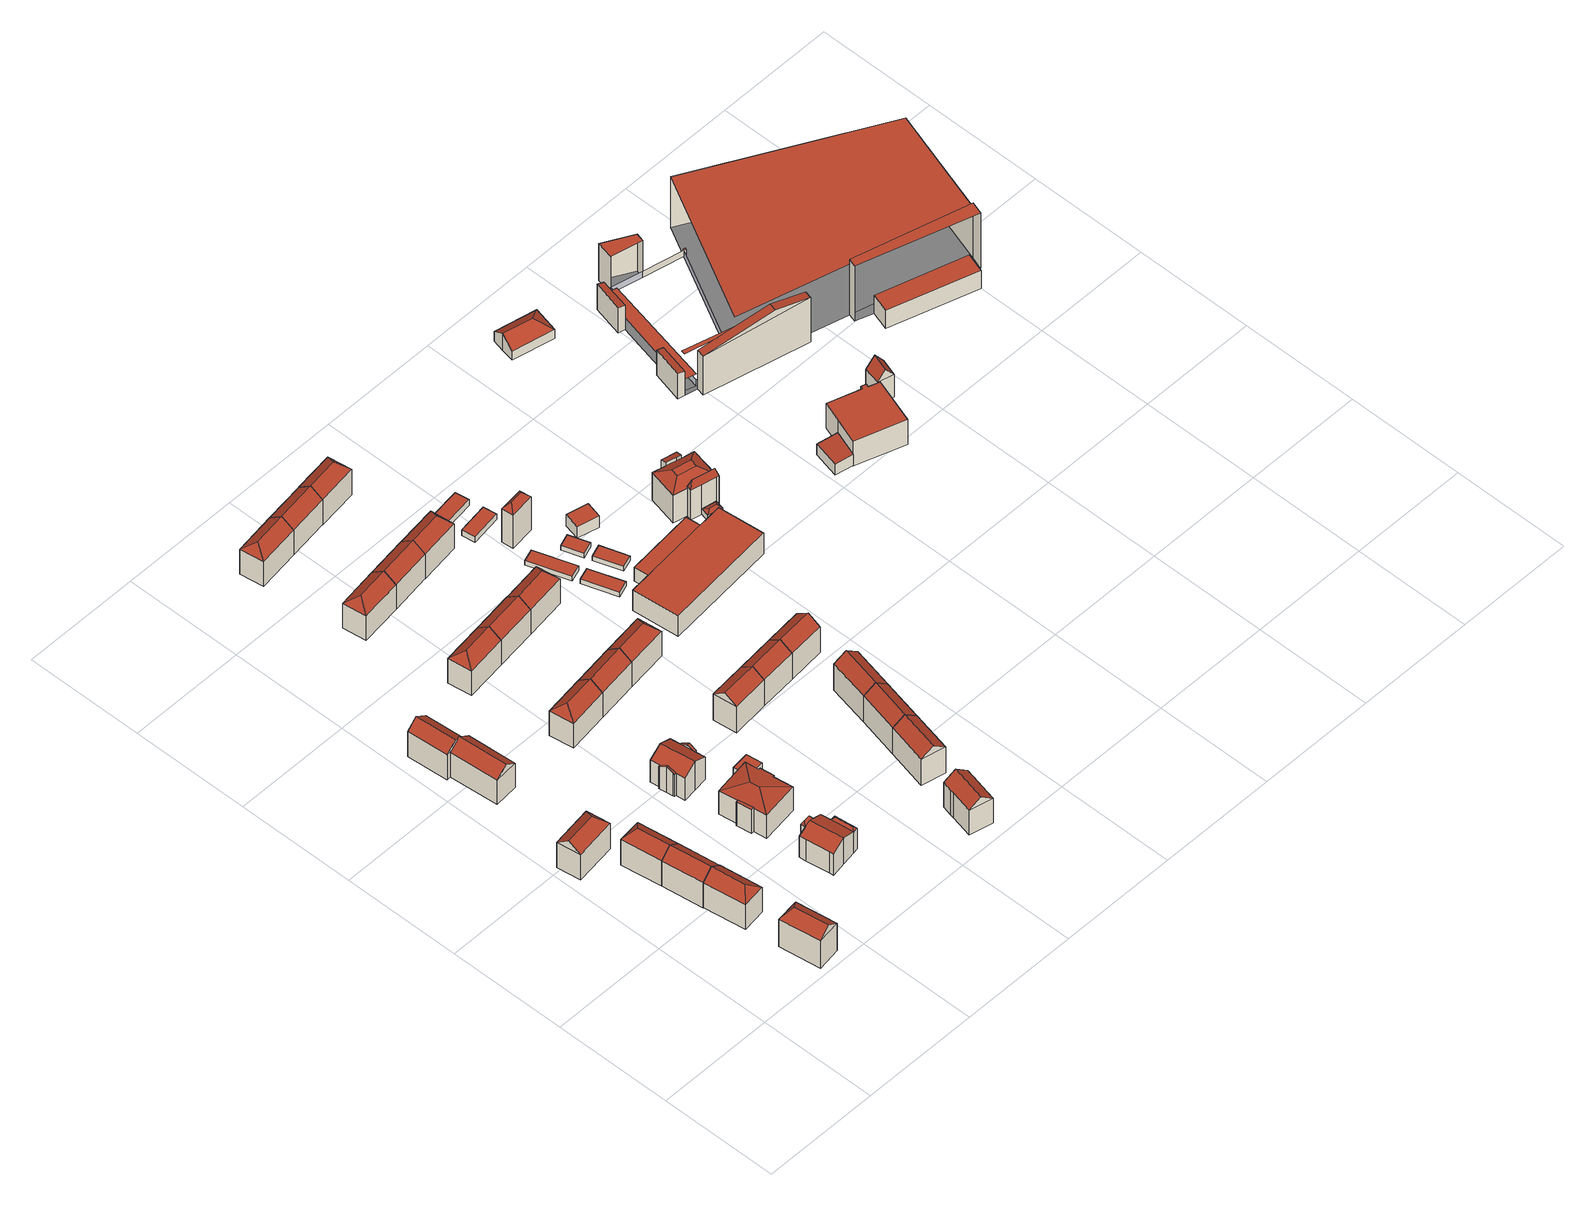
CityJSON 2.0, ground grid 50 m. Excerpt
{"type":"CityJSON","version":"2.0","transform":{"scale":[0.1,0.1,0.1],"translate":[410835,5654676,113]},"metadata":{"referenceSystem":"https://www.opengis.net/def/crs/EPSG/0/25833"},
"CityObjects":{
"building1":{"type":"Building","attributes":{"Dachtyp_tdc":"tdcHipAndGableRoof","Gemeindeschluessel":14612000,"Dachneigung":36.12,"QualitaetDacherkennung":85,"Geometrietyp2DReferenz":"3000","measuredHeight":17.72,"function":"31001_9998","roofType":"5000"},"geometry":[{"type":"Solid","lod":"2","boundaries":[[[[0,1,2,3]],[[1,4,5,2]],[[4,6,7,5]],[[6,0,3,7]],[[4,1,8]],[[0,6,9]],[[1,0,9,8]],[[6,4,8,9]],[[3,2,5,7]]]],"semantics":{"surfaces":[{"type":"WallSurface"},{"type":"RoofSurface"},{"type":"GroundSurface"}],"values":[[0,0,0,0,1,0,1,1,2]]}}]},
"building2":{"type":"Building","attributes":{"Dachtyp_tdc":"tdcHipAndGableRoof","Gemeindeschluessel":14612000,"Dachneigung":37.4,"QualitaetDacherkennung":77,"Geometrietyp2DReferenz":"3000","measuredHeight":16.83,"function":"31001_9998","roofType":"5000"},"geometry":[{"type":"Solid","lod":"2","boundaries":[[[[10,11,12,13]],[[14,15,16]],[[11,10,17]],[[15,11,17,16]],[[10,14,16,17]],[[12,18,19,13]],[[14,10,13,19]],[[11,15,18,12]],[[15,14,19,18]]]],"semantics":{"surfaces":[{"type":"WallSurface"},{"type":"RoofSurface"},{"type":"GroundSurface"}],"values":[[0,1,0,1,1,2,0,0,0]]}}]},
"building3":{"type":"Building","attributes":{"Dachtyp_tdc":"tdcHipAndGableRoof","Gemeindeschluessel":14612000,"Dachneigung":37.52,"QualitaetDacherkennung":84,"Geometrietyp2DReferenz":"3000","measuredHeight":16.67,"function":"31001_9998","roofType":"5000"},"geometry":[{"type":"Solid","lod":"2","boundaries":[[[[20,21,22,23]],[[21,24,25,22]],[[24,26,27,25]],[[26,20,23,27]],[[24,21,28]],[[20,26,29]],[[21,20,29,28]],[[26,24,28,29]],[[23,22,25,27]]]],"semantics":{"surfaces":[{"type":"WallSurface"},{"type":"RoofSurface"},{"type":"GroundSurface"}],"values":[[0,0,0,0,1,0,1,1,2]]}}]},
"building4":{"type":"Building","attributes":{"Dachtyp_tdc":"tdcGableRoof","Gemeindeschluessel":14612000,"Dachneigung":37.66,"QualitaetDacherkennung":90,"Geometrietyp2DReferenz":"3000","measuredHeight":16.85,"function":"31001_9998","roofType":"3100"},"geometry":[{"type":"Solid","lod":"2","boundaries":[[[[30,31,32]],[[33,34,29]],[[31,33,29,32]],[[34,30,32,29]],[[35,36,37,38]],[[33,31,36,35]],[[31,30,37,36]],[[30,34,38,37]],[[34,33,35,38]]]],"semantics":{"surfaces":[{"type":"WallSurface"},{"type":"RoofSurface"},{"type":"GroundSurface"}],"values":[[0,0,1,1,2,0,0,0,0]]}}]},
"building5":{"type":"Building","attributes":{"Dachtyp_tdc":"tdcHipAndGableRoof","Gemeindeschluessel":14612000,"Dachneigung":37.62,"QualitaetDacherkennung":86,"Geometrietyp2DReferenz":"3000","measuredHeight":16.83,"function":"31001_9998","roofType":"5000"},"geometry":[{"type":"Solid","lod":"2","boundaries":[[[[31,39,40,36]],[[39,41,42,40]],[[41,30,37,42]],[[30,31,36,37]],[[41,39,43]],[[31,30,32]],[[39,31,32,43]],[[30,41,43,32]],[[36,40,42,37]]]],"semantics":{"surfaces":[{"type":"WallSurface"},{"type":"RoofSurface"},{"type":"GroundSurface"}],"values":[[0,0,0,0,1,0,1,1,2]]}}]},
"building6":{"type":"Building","attributes":{"Dachtyp_tdc":"tdcFreeFormRoof","Gemeindeschluessel":14612000,"Dachneigung":37.01,"QualitaetDacherkennung":87,"Geometrietyp2DReferenz":"3000","measuredHeight":16.31,"function":"31001_9998","roofType":"5000"},"geometry":[{"type":"Solid","lod":"2","boundaries":[[[[44,45,46,47]],[[45,48,49,46]],[[48,50,51,49]],[[50,52,53,51]],[[52,44,47,53]],[[52,54,55,44]],[[50,48,45,55,54]],[[45,44,55]],[[52,50,54]],[[47,46,49,51,53]]]],"semantics":{"surfaces":[{"type":"WallSurface"},{"type":"RoofSurface"},{"type":"GroundSurface"}],"values":[[0,0,0,0,0,1,1,0,0,2]]}}]},
"building7":{"type":"Building","attributes":{"Dachtyp_tdc":"tdcFreeFormRoof","Gemeindeschluessel":14612000,"Dachneigung":36.99,"QualitaetDacherkennung":86,"Geometrietyp2DReferenz":"3000","measuredHeight":16.33,"function":"31001_9998","roofType":"5000"},"geometry":[{"type":"Solid","lod":"2","boundaries":[[[[56,57,58,59]],[[57,60,61,58]],[[60,62,46,61]],[[62,56,59,46]],[[63,62,60,64]],[[63,64,57,56]],[[56,62,63]],[[60,57,64]],[[59,58,61,46]]]],"semantics":{"surfaces":[{"type":"WallSurface"},{"type":"RoofSurface"},{"type":"GroundSurface"}],"values":[[0,0,0,0,1,1,0,0,2]]}}]},
"building8":{"type":"Building","attributes":{"Gemeindeschluessel":14612000,"Geometrietyp2DReferenz":"3000","function":"31001_9998","roofType":"9999"},"children":["building8-1","building8-2","building8-3"]},
"building8-1":{"type":"BuildingPart","attributes":{"Dachtyp_tdc":"tdcFreeFormRoof","Dachneigung":45.01,"QualitaetDacherkennung":24,"Geometrietyp2DReferenz":"3000","measuredHeight":11.74,"roofType":"5000"},"parents":["building8"],"geometry":[{"type":"MultiSurface","lod":"2","boundaries":[[[65,66,67,68]],[[66,69,70,67]],[[69,71,72,70]],[[71,73,74,72]],[[75,65,68,76]],[[73,71,77]],[[71,69,66,65,78,77]],[[65,75,78]],[[75,73,77,78]],[[68,67,70,72,74,76]]],"semantics":{"surfaces":[{"type":"WallSurface"},{"type":"RoofSurface"},{"type":"GroundSurface"}],"values":[0,0,0,0,0,1,1,1,1,2]}}]},
"building8-2":{"type":"BuildingPart","attributes":{"Dachtyp_tdc":"tdcGableRoof","Dachneigung":21.52,"QualitaetDacherkennung":77,"Geometrietyp2DReferenz":"3000","measuredHeight":13.35,"roofType":"3100"},"parents":["building8"],"geometry":[{"type":"MultiSurface","lod":"2","boundaries":[[[79,80,81,82]],[[80,83,84,81]],[[85,86,87,88,89]],[[86,90,75,76,87]],[[91,74,73]],[[91,92,93,74]],[[92,94,95,93]],[[94,96,97,95]],[[96,79,82,97]],[[92,91,90,86,85,98]],[[98,83,80,79,96,94,92]],[[82,81,84,99,88,87,76,74,93,95,97]]],"semantics":{"surfaces":[{"type":"WallSurface"},{"type":"RoofSurface"},{"type":"GroundSurface"}],"values":[0,0,0,0,0,0,0,0,0,1,1,2]}}]},
"building8-3":{"type":"BuildingPart","attributes":{"Dachtyp_tdc":"tdcFreeFormRoof","Dachneigung":60.97,"QualitaetDacherkennung":10,"Geometrietyp2DReferenz":"3000","measuredHeight":14.09,"roofType":"5000"},"parents":["building8"],"geometry":[{"type":"MultiSurface","lod":"2","boundaries":[[[100,101,102,103]],[[101,89,88,102]],[[83,100,103,84]],[[104,105,83,106,89]],[[104,89,101]],[[105,104,101,100]],[[105,100,83]],[[103,102,88,99,84]]],"semantics":{"surfaces":[{"type":"WallSurface"},{"type":"RoofSurface"},{"type":"GroundSurface"}],"values":[0,0,0,1,1,1,1,2]}}]},
"building9":{"type":"Building","attributes":{"Gemeindeschluessel":14612000,"Geometrietyp2DReferenz":"3000","function":"31001_9998","roofType":"9999"},"children":["building9-1","building9-2"]},
"building9-1":{"type":"BuildingPart","attributes":{"Dachtyp_tdc":"tdcPolyFlatRoof","Dachneigung":7.6,"QualitaetDacherkennung":57,"Geometrietyp2DReferenz":"3000","measuredHeight":12.34,"roofType":"2100"},"parents":["building9"],"geometry":[{"type":"MultiSurface","lod":"2","boundaries":[[[107,108,109,110,111]],[[112,113,114,115,116]],[[113,107,111,114]],[[113,112,108,107]],[[111,110,115,114]]],"semantics":{"surfaces":[{"type":"WallSurface"},{"type":"RoofSurface"},{"type":"GroundSurface"}],"values":[0,0,0,1,2]}}]},
"building9-2":{"type":"BuildingPart","attributes":{"Dachtyp_tdc":"tdcHipRoof","Dachneigung":10.26,"QualitaetDacherkennung":66,"Geometrietyp2DReferenz":"3000","measuredHeight":13.38,"roofType":"3200"},"parents":["building9"],"geometry":[{"type":"MultiSurface","lod":"2","boundaries":[[[117,118,119,120]],[[118,121,122,119]],[[121,123,124,122]],[[123,125,126,124]],[[125,116,115,126]],[[109,127,128,110]],[[125,123,129]],[[130,127,131]],[[123,121,118,117,132,130,131,129]],[[127,109,116,125,129,131]],[[128,133,134,120,119,122,124,126,115,110]],[[127,130,133,128]],[[130,132,134,133]],[[132,117,120,134]]],"semantics":{"surfaces":[{"type":"WallSurface"},{"type":"RoofSurface"},{"type":"GroundSurface"}],"values":[0,0,0,0,0,0,1,1,1,1,2,0,0,0]}}]},
"building10":{"type":"Building","attributes":{"Gemeindeschluessel":14612000,"Geometrietyp2DReferenz":"3000","function":"31001_9998","roofType":"9999"},"children":["building10-1","building10-2","building10-3"]},
"building10-1":{"type":"BuildingPart","attributes":{"Dachtyp_tdc":"tdcGableRoof","Dachneigung":30.18,"QualitaetDacherkennung":59,"Geometrietyp2DReferenz":"3000","measuredHeight":13.2,"roofType":"3100"},"parents":["building10"],"geometry":[{"type":"MultiSurface","lod":"2","boundaries":[[[135,136,137,138]],[[136,139,140,137]],[[139,141,142,140]],[[141,143,144,142]],[[143,145,146,144]],[[145,147,148,146]],[[141,139,136,135,149,150]],[[150,151,147,145,143,141]],[[148,152,138,137,140,142,144,146]]],"semantics":{"surfaces":[{"type":"WallSurface"},{"type":"RoofSurface"},{"type":"GroundSurface"}],"values":[0,0,0,0,0,0,1,1,2]}}]},
"building10-2":{"type":"BuildingPart","attributes":{"Dachtyp_tdc":"tdcGableRoof","Dachneigung":30.53,"QualitaetDacherkennung":67,"Geometrietyp2DReferenz":"3000","measuredHeight":13.11,"roofType":"3100"},"parents":["building10"],"geometry":[{"type":"MultiSurface","lod":"2","boundaries":[[[153,154,155,156]],[[154,157,158,155]],[[159,153,156,160]],[[159,161,162,163,153]],[[164,163,162,165,166]],[[154,164,166,157]],[[153,163,164,154]],[[156,155,158,160]]],"semantics":{"surfaces":[{"type":"WallSurface"},{"type":"RoofSurface"},{"type":"GroundSurface"}],"values":[0,0,0,1,1,0,0,2]}}]},
"building10-3":{"type":"BuildingPart","attributes":{"Dachtyp_tdc":"tdcGableRoof","Dachneigung":27.99,"QualitaetDacherkennung":72,"Geometrietyp2DReferenz":"3000","measuredHeight":14.64,"roofType":"3100"},"parents":["building10"],"geometry":[{"type":"MultiSurface","lod":"2","boundaries":[[[167,158,157,166]],[[167,168,169,158]],[[168,170,171,169]],[[170,172,173,171]],[[172,174,138,173]],[[174,135,138]],[[175,148,147]],[[175,176,177,148]],[[176,178,179,177]],[[178,180,181,179]],[[180,182,160,181]],[[182,159,160]],[[178,176,175,151,183,149,174,172,170]],[[170,168,167,165,161,182,180,178]],[[158,169,171,173,138,152,148,177,179,181,160]]],"semantics":{"surfaces":[{"type":"WallSurface"},{"type":"RoofSurface"},{"type":"GroundSurface"}],"values":[0,0,0,0,0,0,0,0,0,0,0,0,1,1,2]}}]},
"building11":{"type":"Building","attributes":{"Dachtyp_tdc":"tdcHipAndGableRoof","Gemeindeschluessel":14612000,"Dachneigung":37.38,"QualitaetDacherkennung":89,"Geometrietyp2DReferenz":"3000","measuredHeight":16.53,"function":"31001_9998","roofType":"5000"},"geometry":[{"type":"Solid","lod":"2","boundaries":[[[[184,185,186,187]],[[185,188,189,186]],[[188,190,191,189]],[[190,184,187,191]],[[188,185,192]],[[184,190,193]],[[185,184,193,192]],[[190,188,192,193]],[[187,186,189,191]]]],"semantics":{"surfaces":[{"type":"WallSurface"},{"type":"RoofSurface"},{"type":"GroundSurface"}],"values":[[0,0,0,0,1,0,1,1,2]]}}]},
"building12":{"type":"Building","attributes":{"Dachtyp_tdc":"tdcHipAndGableRoof","Gemeindeschluessel":14612000,"Dachneigung":37.48,"QualitaetDacherkennung":90,"Geometrietyp2DReferenz":"3000","measuredHeight":16.51,"function":"31001_9998","roofType":"5000"},"geometry":[{"type":"Solid","lod":"2","boundaries":[[[[194,195,196,197]],[[195,198,199,196]],[[198,200,201,199]],[[200,194,197,201]],[[198,195,202]],[[194,200,203]],[[195,194,203,202]],[[200,198,202,203]],[[197,196,199,201]]]],"semantics":{"surfaces":[{"type":"WallSurface"},{"type":"RoofSurface"},{"type":"GroundSurface"}],"values":[[0,0,0,0,1,0,1,1,2]]}}]},
"building13":{"type":"Building","attributes":{"Dachtyp_tdc":"tdcPolyFlatRoof","Gemeindeschluessel":14612000,"Dachneigung":0,"QualitaetDacherkennung":86,"Geometrietyp2DReferenz":"3000","measuredHeight":3.5,"function":"31001_9998","roofType":"1000"},"geometry":[{"type":"Solid","lod":"2","boundaries":[[[[204,205,206,207]],[[205,208,209,206]],[[208,210,211,209]],[[210,212,213,211]],[[212,214,215,213]],[[214,204,207,215]],[[214,212,210,208,205,204]],[[207,206,209,211,213,215]]]],"semantics":{"surfaces":[{"type":"WallSurface"},{"type":"RoofSurface"},{"type":"GroundSurface"}],"values":[[0,0,0,0,0,0,1,2]]}}]},
"building14":{"type":"Building","attributes":{"Dachtyp_tdc":"tdcHipAndGableRoof","Gemeindeschluessel":14612000,"Dachneigung":37.86,"QualitaetDacherkennung":90,"Geometrietyp2DReferenz":"3000","measuredHeight":16.53,"function":"31001_9998","roofType":"5000"},"geometry":[{"type":"Solid","lod":"2","boundaries":[[[[216,217,218]],[[219,220,221]],[[217,219,221,218]],[[220,216,218,221]],[[222,223,224,225]],[[219,217,223,222]],[[217,216,224,223]],[[216,220,225,224]],[[220,219,222,225]]]],"semantics":{"surfaces":[{"type":"RoofSurface"},{"type":"WallSurface"},{"type":"GroundSurface"}],"values":[[0,1,0,0,2,1,1,1,1]]}}]},
"building15":{"type":"Building","attributes":{"Dachtyp_tdc":"tdcGableRoof","Gemeindeschluessel":14612000,"Dachneigung":37.44,"QualitaetDacherkennung":90,"Geometrietyp2DReferenz":"3000","measuredHeight":16.59,"function":"31001_9998","roofType":"3100"},"geometry":[{"type":"Solid","lod":"2","boundaries":[[[[190,226,227,191]],[[226,228,229,227]],[[228,184,187,229]],[[184,190,191,187]],[[228,226,230]],[[190,184,193]],[[226,190,193,230]],[[184,228,230,193]],[[191,227,229,187]]]],"semantics":{"surfaces":[{"type":"WallSurface"},{"type":"RoofSurface"},{"type":"GroundSurface"}],"values":[[0,0,0,0,0,0,1,1,2]]}}]},
"building16":{"type":"Building","attributes":{"Dachtyp_tdc":"tdcHipAndGableRoof","Gemeindeschluessel":14612000,"Dachneigung":37.94,"QualitaetDacherkennung":76,"Geometrietyp2DReferenz":"3000","measuredHeight":16.6,"function":"31001_9998","roofType":"5000"},"geometry":[{"type":"Solid","lod":"2","boundaries":[[[[231,232,233,234]],[[232,235,236,233]],[[235,237,238,236]],[[237,231,234,238]],[[235,232,239]],[[231,237,240]],[[232,231,240,239]],[[237,235,239,240]],[[234,233,236,238]]]],"semantics":{"surfaces":[{"type":"WallSurface"},{"type":"RoofSurface"},{"type":"GroundSurface"}],"values":[[0,0,0,0,1,0,1,1,2]]}}]},
"building17":{"type":"Building","attributes":{"Dachtyp_tdc":"tdcFreeFormRoof","Gemeindeschluessel":14612000,"Dachneigung":36.8,"QualitaetDacherkennung":86,"Geometrietyp2DReferenz":"3000","measuredHeight":16.42,"function":"31001_9998","roofType":"5000"},"geometry":[{"type":"Solid","lod":"2","boundaries":[[[[241,242,243,244]],[[242,245,246,243]],[[245,247,248,246]],[[247,249,250,248]],[[249,251,252,250]],[[251,253,254,252]],[[253,255,256,254]],[[255,241,244,256]],[[241,255,253,251,257,258]],[[258,257,249,247,245,242]],[[242,241,258]],[[251,249,257]],[[244,243,246,248,250,252,254,256]]]],"semantics":{"surfaces":[{"type":"WallSurface"},{"type":"RoofSurface"},{"type":"GroundSurface"}],"values":[[0,0,0,0,0,0,0,0,1,1,0,0,2]]}}]},
"building18":{"type":"Building","attributes":{"Dachtyp_tdc":"tdcGableRoof","Gemeindeschluessel":14612000,"Dachneigung":37.6,"QualitaetDacherkennung":90,"Geometrietyp2DReferenz":"3000","measuredHeight":16.6,"function":"31001_9998","roofType":"3100"},"geometry":[{"type":"Solid","lod":"2","boundaries":[[[[259,194,260,261]],[[194,200,262,260]],[[200,263,264,262]],[[263,259,261,264]],[[200,194,265]],[[259,263,266]],[[194,259,266,265]],[[263,200,265,266]],[[261,260,262,264]]]],"semantics":{"surfaces":[{"type":"WallSurface"},{"type":"RoofSurface"},{"type":"GroundSurface"}],"values":[[0,0,0,0,0,0,1,1,2]]}}]},
"building19":{"type":"Building","attributes":{"Dachtyp_tdc":"tdcGableRoof","Gemeindeschluessel":14612000,"Dachneigung":38,"QualitaetDacherkennung":87,"Geometrietyp2DReferenz":"3000","measuredHeight":16.63,"function":"31001_9998","roofType":"3100"},"geometry":[{"type":"Solid","lod":"2","boundaries":[[[[220,267,268,269]],[[267,270,271,268]],[[270,272,273,271]],[[272,220,269,273]],[[270,267,274]],[[220,272,221]],[[267,220,221,274]],[[272,270,274,221]],[[269,268,271,273]]]],"semantics":{"surfaces":[{"type":"WallSurface"},{"type":"RoofSurface"},{"type":"GroundSurface"}],"values":[[0,0,0,0,0,0,1,1,2]]}}]},
"building20":{"type":"Building","attributes":{"Dachtyp_tdc":"tdcGableRoof","Gemeindeschluessel":14612000,"Dachneigung":36.55,"QualitaetDacherkennung":73,"Geometrietyp2DReferenz":"3000","measuredHeight":17.18,"function":"31001_9998","roofType":"3100"},"geometry":[{"type":"Solid","lod":"2","boundaries":[[[[275,276,277,278]],[[276,279,280,277]],[[279,281,282,280]],[[281,275,278,282]],[[279,276,283]],[[275,281,284]],[[276,275,284,283]],[[281,279,283,284]],[[278,277,280,282]]]],"semantics":{"surfaces":[{"type":"WallSurface"},{"type":"RoofSurface"},{"type":"GroundSurface"}],"values":[[0,0,0,0,0,0,1,1,2]]}}]},
"building21":{"type":"Building","attributes":{"Dachtyp_tdc":"tdcHipAndGableRoof","Gemeindeschluessel":14612000,"Dachneigung":37.59,"QualitaetDacherkennung":87,"Geometrietyp2DReferenz":"3000","measuredHeight":16.65,"function":"31001_9998","roofType":"5000"},"geometry":[{"type":"Solid","lod":"2","boundaries":[[[[226,285,286,287]],[[285,288,289,286]],[[288,228,290,289]],[[228,226,287,290]],[[288,285,291]],[[226,228,230]],[[285,226,230,291]],[[228,288,291,230]],[[287,286,289,290]]]],"semantics":{"surfaces":[{"type":"WallSurface"},{"type":"RoofSurface"},{"type":"GroundSurface"}],"values":[[0,0,0,0,1,0,1,1,2]]}}]},
"building22":{"type":"Building","attributes":{"Dachtyp_tdc":"tdcGableRoof","Gemeindeschluessel":14612000,"Dachneigung":37.78,"QualitaetDacherkennung":76,"Geometrietyp2DReferenz":"3000","measuredHeight":16.73,"function":"31001_9998","roofType":"3100"},"geometry":[{"type":"Solid","lod":"2","boundaries":[[[[237,292,293,294]],[[292,295,296,293]],[[295,231,297,296]],[[231,237,294,297]],[[295,292,298]],[[237,231,240]],[[292,237,240,298]],[[231,295,298,240]],[[294,293,296,297]]]],"semantics":{"surfaces":[{"type":"WallSurface"},{"type":"RoofSurface"},{"type":"GroundSurface"}],"values":[[0,0,0,0,0,0,1,1,2]]}}]},
"building23":{"type":"Building","attributes":{"Dachtyp_tdc":"tdcGableRoof","Gemeindeschluessel":14612000,"Dachneigung":36.54,"QualitaetDacherkennung":85,"Geometrietyp2DReferenz":"3000","measuredHeight":17.16,"function":"31001_9998","roofType":"3100"},"geometry":[{"type":"Solid","lod":"2","boundaries":[[[[299,300,301,302]],[[300,303,304,301]],[[303,305,306,304]],[[305,299,302,306]],[[303,300,307]],[[299,305,308]],[[300,299,308,307]],[[305,303,307,308]],[[302,301,304,306]]]],"semantics":{"surfaces":[{"type":"WallSurface"},{"type":"RoofSurface"},{"type":"GroundSurface"}],"values":[[0,0,0,0,0,0,1,1,2]]}}]},
"building24":{"type":"Building","attributes":{"Dachtyp_tdc":"tdcHipAndGableRoof","Gemeindeschluessel":14612000,"Dachneigung":37.86,"QualitaetDacherkennung":88,"Geometrietyp2DReferenz":"3000","measuredHeight":16.63,"function":"31001_9998","roofType":"5000"},"geometry":[{"type":"Solid","lod":"2","boundaries":[[[[309,310,311,264]],[[310,312,313,311]],[[312,314,261,313]],[[314,309,264,261]],[[312,310,315]],[[309,314,266]],[[310,309,266,315]],[[314,312,315,266]],[[264,311,313,261]]]],"semantics":{"surfaces":[{"type":"WallSurface"},{"type":"RoofSurface"},{"type":"GroundSurface"}],"values":[[0,0,0,0,1,0,1,1,2]]}}]},
"building25":{"type":"Building","attributes":{"Dachtyp_tdc":"tdcGableRoof","Gemeindeschluessel":14612000,"Dachneigung":36.44,"QualitaetDacherkennung":71,"Geometrietyp2DReferenz":"3000","measuredHeight":17.16,"function":"31001_9998","roofType":"3100"},"geometry":[{"type":"Solid","lod":"2","boundaries":[[[[276,316,317,277]],[[316,318,319,317]],[[318,279,280,319]],[[279,276,277,280]],[[318,316,320]],[[276,279,283]],[[316,276,283,320]],[[279,318,320,283]],[[277,317,319,280]]]],"semantics":{"surfaces":[{"type":"WallSurface"},{"type":"RoofSurface"},{"type":"GroundSurface"}],"values":[[0,0,0,0,0,0,1,1,2]]}}]},
"building26":{"type":"Building","attributes":{"Dachtyp_tdc":"tdcGableRoof","Gemeindeschluessel":14612000,"Dachneigung":36.73,"QualitaetDacherkennung":91,"Geometrietyp2DReferenz":"3000","measuredHeight":17.19,"function":"31001_9998","roofType":"3100"},"geometry":[{"type":"Solid","lod":"2","boundaries":[[[[321,322,323,324]],[[322,325,326,323]],[[325,303,327,326]],[[303,321,324,327]],[[325,322,328]],[[321,303,307]],[[322,321,307,328]],[[303,325,328,307]],[[324,323,326,327]]]],"semantics":{"surfaces":[{"type":"WallSurface"},{"type":"RoofSurface"},{"type":"GroundSurface"}],"values":[[0,0,0,0,0,0,1,1,2]]}}]},
"building27":{"type":"Building","attributes":{"Gemeindeschluessel":14612000,"Dachtyp_tdc":"tdcHipAndGableRoof","Dachneigung":37.6,"QualitaetDacherkennung":74,"Geometrietyp2DReferenz":"3000","measuredHeight":16.71,"function":"31001_9998","roofType":"5000"},"geometry":[{"type":"Solid","lod":"2","boundaries":[[[[329,330,331,332]],[[330,333,334,331]],[[333,270,335,334]],[[270,329,332,335]],[[333,330,336]],[[329,270,337]],[[330,329,337,336]],[[270,333,336,337]],[[332,331,334,335]]]],"semantics":{"surfaces":[{"type":"WallSurface"},{"type":"RoofSurface"},{"type":"GroundSurface"}],"values":[[0,0,0,0,1,0,1,1,2]]}}]},
"building28":{"type":"Building","attributes":{"Dachtyp_tdc":"tdcHipAndGableRoof","Gemeindeschluessel":14612000,"Dachneigung":37.53,"QualitaetDacherkennung":75,"Geometrietyp2DReferenz":"3000","measuredHeight":16.86,"function":"31001_9998","roofType":"5000"},"geometry":[{"type":"Solid","lod":"2","boundaries":[[[[338,339,340,341]],[[339,342,343,340]],[[342,295,344,343]],[[295,338,341,344]],[[342,339,345]],[[338,295,298]],[[339,338,298,345]],[[295,342,345,298]],[[341,340,343,344]]]],"semantics":{"surfaces":[{"type":"WallSurface"},{"type":"RoofSurface"},{"type":"GroundSurface"}],"values":[[0,0,0,0,1,0,1,1,2]]}}]},
"building29":{"type":"Building","attributes":{"Dachtyp_tdc":"tdcGableRoof","Gemeindeschluessel":14612000,"Dachneigung":36.45,"QualitaetDacherkennung":88,"Geometrietyp2DReferenz":"3000","measuredHeight":17.18,"function":"31001_9998","roofType":"3100"},"geometry":[{"type":"Solid","lod":"2","boundaries":[[[[346,347,348,323]],[[347,349,350,348]],[[349,325,326,350]],[[325,346,323,326]],[[349,347,351]],[[346,325,328]],[[347,346,328,351]],[[325,349,351,328]],[[323,348,350,326]]]],"semantics":{"surfaces":[{"type":"WallSurface"},{"type":"RoofSurface"},{"type":"GroundSurface"}],"values":[[0,0,0,0,0,0,1,1,2]]}}]},
"building30":{"type":"Building","attributes":{"Dachtyp_tdc":"tdcGableRoof","Gemeindeschluessel":14612000,"Dachneigung":36.67,"QualitaetDacherkennung":66,"Geometrietyp2DReferenz":"3000","measuredHeight":17.15,"function":"31001_9998","roofType":"3100"},"geometry":[{"type":"Solid","lod":"2","boundaries":[[[[352,353,319,354]],[[353,316,317,319]],[[352,355,356]],[[316,353,320]],[[355,316,320,356]],[[353,352,356,320]],[[317,357,354,319]],[[316,355,357,317]],[[355,352,354,357]]]],"semantics":{"surfaces":[{"type":"WallSurface"},{"type":"RoofSurface"},{"type":"GroundSurface"}],"values":[[0,0,0,0,1,1,2,0,0]]}}]},
"building31":{"type":"Building","attributes":{"Dachtyp_tdc":"tdcPolyFlatRoof","Gemeindeschluessel":14612000,"Dachneigung":0,"QualitaetDacherkennung":68,"Geometrietyp2DReferenz":"3000","measuredHeight":2.32,"function":"31001_2463","roofType":"1000"},"geometry":[{"type":"Solid","lod":"2","boundaries":[[[[358,359,360,361]],[[359,362,363,360]],[[362,364,365,363]],[[364,358,361,365]],[[364,362,359,358]],[[361,360,363,365]]]],"semantics":{"surfaces":[{"type":"WallSurface"},{"type":"RoofSurface"},{"type":"GroundSurface"}],"values":[[0,0,0,0,1,2]]}}]},
"building32":{"type":"Building","attributes":{"Dachtyp_tdc":"tdcPolyFlatRoof","Gemeindeschluessel":14612000,"Dachneigung":0,"QualitaetDacherkennung":68,"Geometrietyp2DReferenz":"3000","measuredHeight":2.31,"function":"31001_2463","roofType":"1000"},"geometry":[{"type":"Solid","lod":"2","boundaries":[[[[366,367,368,369]],[[367,370,371,368]],[[370,372,373,371]],[[372,366,369,373]],[[372,370,367,366]],[[369,368,371,373]]]],"semantics":{"surfaces":[{"type":"WallSurface"},{"type":"RoofSurface"},{"type":"GroundSurface"}],"values":[[0,0,0,0,1,2]]}}]},
"building33":{"type":"Building","attributes":{"Dachtyp_tdc":"tdcPolyFlatRoof","Gemeindeschluessel":14612000,"Dachneigung":0,"QualitaetDacherkennung":79,"Geometrietyp2DReferenz":"3000","measuredHeight":2.88,"function":"31001_9998","roofType":"1000"},"geometry":[{"type":"Solid","lod":"2","boundaries":[[[[374,375,376,377]],[[375,378,379,376]],[[378,380,381,379]],[[380,374,377,381]],[[380,378,375,374]],[[377,376,379,381]]]],"semantics":{"surfaces":[{"type":"WallSurface"},{"type":"RoofSurface"},{"type":"GroundSurface"}],"values":[[0,0,0,0,1,2]]}}]},
"building34":{"type":"Building","attributes":{"Dachtyp_tdc":"tdcPolyFlatRoof","Gemeindeschluessel":14612000,"Dachneigung":2.57,"QualitaetDacherkennung":88,"Geometrietyp2DReferenz":"3000","measuredHeight":2.97,"function":"31001_9998","roofType":"2100"},"geometry":[{"type":"Solid","lod":"2","boundaries":[[[[382,383,384,385]],[[383,386,387,384]],[[386,388,389,387]],[[388,382,385,389]],[[388,386,383,382]],[[385,384,387,389]]]],"semantics":{"surfaces":[{"type":"WallSurface"},{"type":"RoofSurface"},{"type":"GroundSurface"}],"values":[[0,0,0,0,1,2]]}}]},
"building35":{"type":"Building","attributes":{"Dachtyp_tdc":"tdcFreeFormRoof","Gemeindeschluessel":14612000,"Dachneigung":48.75,"QualitaetDacherkennung":3,"Geometrietyp2DReferenz":"3000","measuredHeight":19.82,"function":"31001_2463","roofType":"5000"},"geometry":[{"type":"Solid","lod":"2","boundaries":[[[[390,391,392,393]],[[391,394,395,392]],[[394,396,397,395]],[[396,390,393,397]],[[398,399,396,394]],[[398,394,391]],[[399,398,391,390]],[[399,390,396]],[[393,392,395,397]]]],"semantics":{"surfaces":[{"type":"WallSurface"},{"type":"RoofSurface"},{"type":"GroundSurface"}],"values":[[0,0,0,0,1,1,1,1,2]]}}]},
"building36":{"type":"Building","attributes":{"Gemeindeschluessel":14612000,"Dachtyp_tdc":"tdcPolyFlatRoof","Dachneigung":0,"QualitaetDacherkennung":92,"Geometrietyp2DReferenz":"3000","measuredHeight":2.3,"function":"31001_2463","roofType":"1000"},"geometry":[{"type":"Solid","lod":"2","boundaries":[[[[400,401,402,403]],[[401,404,405,402]],[[404,406,407,405]],[[406,400,403,407]],[[406,404,401,400]],[[403,402,405,407]]]],"semantics":{"surfaces":[{"type":"WallSurface"},{"type":"RoofSurface"},{"type":"GroundSurface"}],"values":[[0,0,0,0,1,2]]}}]},
"building37":{"type":"Building","attributes":{"Dachtyp_tdc":"tdcPolyFlatRoof","Gemeindeschluessel":14612000,"Dachneigung":0,"QualitaetDacherkennung":80,"Geometrietyp2DReferenz":"3000","measuredHeight":2.3,"function":"31001_2463","roofType":"1000"},"geometry":[{"type":"Solid","lod":"2","boundaries":[[[[408,409,410,411]],[[409,412,413,410]],[[412,414,415,413]],[[414,408,411,415]],[[414,412,409,408]],[[411,410,413,415]]]],"semantics":{"surfaces":[{"type":"WallSurface"},{"type":"RoofSurface"},{"type":"GroundSurface"}],"values":[[0,0,0,0,1,2]]}}]},
"building38":{"type":"Building","attributes":{"Gemeindeschluessel":14612000,"Geometrietyp2DReferenz":"3000","function":"31001_9998","roofType":"9999"},"children":["building38-1","building38-2"]},
"building38-1":{"type":"BuildingPart","attributes":{"Dachtyp_tdc":"tdcPolyFlatRoof","Dachneigung":0,"QualitaetDacherkennung":81,"Geometrietyp2DReferenz":"3000","measuredHeight":7.01,"roofType":"1000"},"parents":["building38"],"geometry":[{"type":"MultiSurface","lod":"2","boundaries":[[[416,417,418,419]],[[417,420,421,418]],[[422,416,419,423]],[[422,420,417,416]],[[419,418,421,423]]],"semantics":{"surfaces":[{"type":"WallSurface"},{"type":"RoofSurface"},{"type":"GroundSurface"}],"values":[0,0,0,1,2]}}]},
"building38-2":{"type":"BuildingPart","attributes":{"Dachtyp_tdc":"tdcPolyFlatRoof","Dachneigung":0,"QualitaetDacherkennung":84,"Geometrietyp2DReferenz":"3000","measuredHeight":10.74,"roofType":"1000"},"parents":["building38"],"geometry":[{"type":"MultiSurface","lod":"2","boundaries":[[[424,425,426,421]],[[425,427,428,426]],[[427,429,430,428]],[[429,431,432,430]],[[431,433,423,432]],[[433,422,423]],[[431,429,427,425,424,433]],[[421,426,428,430,432,423]],[[424,421,420]]],"semantics":{"surfaces":[{"type":"WallSurface"},{"type":"RoofSurface"},{"type":"GroundSurface"}],"values":[0,0,0,0,0,0,1,2,0]}}]},
"building39":{"type":"Building","attributes":{"Dachtyp_tdc":"tdcPolyFlatRoof","Gemeindeschluessel":14612000,"Dachneigung":0,"QualitaetDacherkennung":42,"Geometrietyp2DReferenz":"3000","measuredHeight":5.93,"function":"31001_9998","roofType":"1000"},"geometry":[{"type":"Solid","lod":"2","boundaries":[[[[434,435,436,437]],[[435,438,439,436]],[[438,440,441,439]],[[440,434,437,441]],[[440,438,435,434]],[[437,436,439,441]]]],"semantics":{"surfaces":[{"type":"WallSurface"},{"type":"RoofSurface"},{"type":"GroundSurface"}],"values":[[0,0,0,0,1,2]]}}]},
"building40":{"type":"Building","attributes":{"Dachtyp_tdc":"tdcFreeFormRoof","Gemeindeschluessel":14612000,"Dachneigung":22.23,"QualitaetDacherkennung":26,"Geometrietyp2DReferenz":"3000","measuredHeight":3.38,"function":"31001_9998","roofType":"5000"},"geometry":[{"type":"Solid","lod":"2","boundaries":[[[[442,443,444,445]],[[443,446,447,444]],[[446,448,449,447]],[[448,442,445,449]],[[450,448,446]],[[451,450,446,443]],[[451,443,442]],[[450,451,442,448]],[[445,444,447,449]]]],"semantics":{"surfaces":[{"type":"WallSurface"},{"type":"RoofSurface"},{"type":"GroundSurface"}],"values":[[0,0,0,0,1,1,1,1,2]]}}]},
"building41":{"type":"Building","attributes":{"Gemeindeschluessel":14612000,"Geometrietyp2DReferenz":"3000","function":"31001_9998","roofType":"9999"},"children":["building41-1","building41-2","building41-3"]},
"building41-1":{"type":"BuildingPart","attributes":{"Dachtyp_tdc":"tdcPolyFlatRoof","Dachneigung":23.55,"QualitaetDacherkennung":53,"Geometrietyp2DReferenz":"3000","measuredHeight":15.97,"roofType":"2100"},"parents":["building41"],"geometry":[{"type":"MultiSurface","lod":"2","boundaries":[[[452,453,454,455,456]],[[457,458,459,460,461]],[[458,452,456,459]],[[458,457,453,452]],[[456,455,460,459]]],"semantics":{"surfaces":[{"type":"WallSurface"},{"type":"RoofSurface"},{"type":"GroundSurface"}],"values":[0,0,0,1,2]}}]},
"building41-2":{"type":"BuildingPart","attributes":{"Dachtyp_tdc":"tdcFreeFormRoof","Dachneigung":74.37,"QualitaetDacherkennung":12,"Geometrietyp2DReferenz":"3000","measuredHeight":19.02,"roofType":"5000"},"parents":["building41"],"geometry":[{"type":"MultiSurface","lod":"2","boundaries":[[[462,463,464,465]],[[463,466,467,464]],[[466,468,469,470,471,467]],[[472,473,474,475,476,477]],[[473,462,465,474]],[[468,466,478]],[[466,463,462,473,479,478]],[[473,472,479]],[[472,468,478,479]],[[465,464,467,471,475,474]]],"semantics":{"surfaces":[{"type":"WallSurface"},{"type":"RoofSurface"},{"type":"GroundSurface"}],"values":[0,0,0,0,0,1,1,1,1,2]}}]},
"building41-3":{"type":"BuildingPart","attributes":{"Dachtyp_tdc":"tdcCutTentRoof","Dachneigung":31.03,"QualitaetDacherkennung":65,"Geometrietyp2DReferenz":"3000","measuredHeight":17.07,"roofType":"9999"},"parents":["building41"],"geometry":[{"type":"MultiSurface","lod":"2","boundaries":[[[454,480,481,455]],[[480,476,475,481]],[[482,469,477,483,484]],[[485,482,484,486]],[[461,485,486,487,480,454]],[[477,480,487,483]],[[487,486,484,483]],[[480,477,476]],[[470,469,482,488]],[[488,482,485]],[[471,489,490,460,455,481,475]],[[470,488,489,471]],[[488,485,490,489]],[[485,461,460,490]]],"semantics":{"surfaces":[{"type":"WallSurface"},{"type":"RoofSurface"},{"type":"GroundSurface"}],"values":[0,0,1,1,1,1,1,0,0,0,2,0,0,0]}}]},
"building42":{"type":"Building","attributes":{"Dachtyp_tdc":"tdcPolyFlatRoof","Gemeindeschluessel":14612000,"Dachneigung":3.75,"QualitaetDacherkennung":88,"Geometrietyp2DReferenz":"3000","measuredHeight":5.9,"function":"31001_2000","roofType":"2100"},"geometry":[{"type":"Solid","lod":"2","boundaries":[[[[491,492,493,494]],[[492,495,496,493]],[[495,497,498,496]],[[497,491,494,498]],[[497,495,492,491]],[[494,493,496,498]]]],"semantics":{"surfaces":[{"type":"WallSurface"},{"type":"RoofSurface"},{"type":"GroundSurface"}],"values":[[0,0,0,0,1,2]]}}]},
"building43":{"type":"Building","attributes":{"Dachtyp_tdc":"tdcHipAndGableRoof","Gemeindeschluessel":14612000,"Dachneigung":35.63,"QualitaetDacherkennung":88,"Geometrietyp2DReferenz":"3000","measuredHeight":8.62,"function":"31001_9998","roofType":"5000"},"geometry":[{"type":"Solid","lod":"2","boundaries":[[[[499,500,501,502]],[[500,503,504,501]],[[503,505,506,504]],[[505,507,508,506]],[[507,509,510,508]],[[509,499,502,510]],[[505,503,500,511]],[[500,499,509,511]],[[509,507,505,511]],[[502,501,504,506,508,510]]]],"semantics":{"surfaces":[{"type":"WallSurface"},{"type":"RoofSurface"},{"type":"GroundSurface"}],"values":[[0,0,0,0,0,0,1,1,1,2]]}}]},
"building44":{"type":"Building","attributes":{"Dachtyp_tdc":"tdcPolyFlatRoof","Gemeindeschluessel":14612000,"Dachneigung":0,"QualitaetDacherkennung":64,"Geometrietyp2DReferenz":"3000","measuredHeight":12.69,"function":"31001_2000","roofType":"1000"},"geometry":[{"type":"Solid","lod":"2","boundaries":[[[[512,513,514,515]],[[513,516,517,514]],[[516,518,519,517]],[[518,520,521,519]],[[520,522,523,521]],[[522,524,525,523]],[[524,526,527,525]],[[526,528,529,527]],[[528,530,531,529]],[[530,512,515,531]],[[530,528,526,524,522,520,518,516,513,512]],[[515,514,517,519,521,523,525,527,529,531]]]],"semantics":{"surfaces":[{"type":"WallSurface"},{"type":"RoofSurface"},{"type":"GroundSurface"}],"values":[[0,0,0,0,0,0,0,0,0,0,1,2]]}}]},
"building45":{"type":"Building","attributes":{"Dachtyp_tdc":"tdcPolyFlatRoof","Gemeindeschluessel":14612000,"Dachneigung":19.55,"QualitaetDacherkennung":25,"Geometrietyp2DReferenz":"3000","measuredHeight":2.67,"function":"31001_2000","roofType":"2100"},"geometry":[{"type":"Solid","lod":"2","boundaries":[[[[532,533,534,535]],[[533,536,537,534]],[[536,538,539,537]],[[538,540,541,539]],[[540,532,535,541]],[[540,538,536,533,532]],[[535,534,537,539,541]]]],"semantics":{"surfaces":[{"type":"WallSurface"},{"type":"RoofSurface"},{"type":"GroundSurface"}],"values":[[0,0,0,0,0,1,2]]}}]},
"building46":{"type":"Building","attributes":{"Dachtyp_tdc":"tdcFreeFormRoof","Gemeindeschluessel":14612000,"Dachneigung":54.5,"QualitaetDacherkennung":3,"Geometrietyp2DReferenz":"3000","measuredHeight":16.7,"function":"31001_2000","roofType":"5000"},"geometry":[{"type":"Solid","lod":"2","boundaries":[[[[542,543,544,545]],[[543,546,547,544]],[[546,548,549,547]],[[548,542,545,549]],[[550,551,548,546]],[[550,546,543]],[[551,550,543,542]],[[551,542,548]],[[545,544,547,549]]]],"semantics":{"surfaces":[{"type":"WallSurface"},{"type":"RoofSurface"},{"type":"GroundSurface"}],"values":[[0,0,0,0,1,0,1,0,2]]}}]},
"building47":{"type":"Building","attributes":{"Gemeindeschluessel":14612000,"Geometrietyp2DReferenz":"3000","function":"31001_2000","roofType":"9999"},"children":["building47-1","building47-2","building47-3","building47-4","building47-5","building47-6","building47-7","building47-8","building47-9","building47-10"]},
"building47-1":{"type":"BuildingPart","attributes":{"Dachtyp_tdc":"tdcPolyFlatRoof","Dachneigung":0,"QualitaetDacherkennung":14,"Geometrietyp2DReferenz":"3000","measuredHeight":21.32,"roofType":"1000"},"parents":["building47"],"geometry":[{"type":"MultiSurface","lod":"2","boundaries":[[[552,553,554,555]],[[556,557,558,559,553,552,560]],[[555,554,561,562,563,564,565]]],"semantics":{"surfaces":[{"type":"WallSurface"},{"type":"RoofSurface"},{"type":"GroundSurface"}],"values":[0,1,2]}}]},
"building47-2":{"type":"BuildingPart","attributes":{"Dachtyp_tdc":"tdcGableRoof","Dachneigung":10.33,"QualitaetDacherkennung":7,"Geometrietyp2DReferenz":"3000","measuredHeight":25.41,"roofType":"3100"},"parents":["building47"],"geometry":[{"type":"MultiSurface","lod":"2","boundaries":[[[566,567,568,554,553]],[[567,569,570,568]],[[569,571,561,570]],[[569,567,572]],[[567,566,573,572]],[[571,569,572,573,558]],[[554,568,570,561]]],"semantics":{"surfaces":[{"type":"WallSurface"},{"type":"RoofSurface"},{"type":"GroundSurface"}],"values":[0,0,0,0,1,1,2]}}]},
"building47-3":{"type":"BuildingPart","attributes":{"Dachtyp_tdc":"tdcPolyFlatRoof","Dachneigung":14.41,"QualitaetDacherkennung":57,"Geometrietyp2DReferenz":"3000","measuredHeight":13.09,"roofType":"2100"},"parents":["building47"],"geometry":[{"type":"MultiSurface","lod":"2","boundaries":[[[574,575,576,562]],[[575,577,578,576]],[[577,579,580,581,578]],[[579,577,575,574,582]],[[562,576,578,581,563]]],"semantics":{"surfaces":[{"type":"WallSurface"},{"type":"RoofSurface"},{"type":"GroundSurface"}],"values":[0,0,0,1,2]}}]},
"building47-4":{"type":"BuildingPart","attributes":{"Dachtyp_tdc":"tdcPolyFlatRoof","Dachneigung":14.16,"QualitaetDacherkennung":54,"Geometrietyp2DReferenz":"3000","measuredHeight":13.02,"roofType":"2100"},"parents":["building47"],"geometry":[{"type":"MultiSurface","lod":"2","boundaries":[[[583,584,585,586,587]],[[584,588,589,585]],[[588,590,591,592,589]],[[590,588,584,583]],[[586,585,589,592]]],"semantics":{"surfaces":[{"type":"WallSurface"},{"type":"RoofSurface"},{"type":"GroundSurface"}],"values":[0,0,0,1,2]}}]},
"building47-5":{"type":"BuildingPart","attributes":{"Dachtyp_tdc":"tdcPolyFlatRoof","Dachneigung":0,"QualitaetDacherkennung":27,"Geometrietyp2DReferenz":"3000","measuredHeight":28.5,"roofType":"1000"},"parents":["building47"],"geometry":[{"type":"MultiSurface","lod":"2","boundaries":[[[593,594,595,596,597]],[[598,599,600,601,602]],[[599,598,594,593]],[[596,595,603,604,602,601]]],"semantics":{"surfaces":[{"type":"WallSurface"},{"type":"RoofSurface"},{"type":"GroundSurface"}],"values":[0,0,1,2]}}]},
"building47-6":{"type":"BuildingPart","attributes":{"Dachtyp_tdc":"tdcPolyFlatRoof","Dachneigung":0,"QualitaetDacherkennung":27,"Geometrietyp2DReferenz":"3000","measuredHeight":6.03,"roofType":"1000"},"parents":["building47"],"geometry":[{"type":"MultiSurface","lod":"2","boundaries":[[[591,605,606,607,592]],[[605,591,587,580,608,609]],[[564,563,581,586,592,607]]],"semantics":{"surfaces":[{"type":"WallSurface"},{"type":"RoofSurface"},{"type":"GroundSurface"}],"values":[0,1,2]}}]},
"building47-7":{"type":"BuildingPart","attributes":{"Dachtyp_tdc":"tdcPolyFlatRoof","Dachneigung":0,"QualitaetDacherkennung":46,"Geometrietyp2DReferenz":"3000","measuredHeight":19.09,"roofType":"1000"},"parents":["building47"],"geometry":[{"type":"MultiSurface","lod":"2","boundaries":[[[610,611,612,613,614]],[[611,615,616,612]],[[615,617,618,619,616]],[[617,615,611,610]],[[613,612,616,619]]],"semantics":{"surfaces":[{"type":"WallSurface"},{"type":"RoofSurface"},{"type":"GroundSurface"}],"values":[0,0,0,1,2]}}]},
"building47-8":{"type":"BuildingPart","attributes":{"Dachtyp_tdc":"tdcPolyFlatRoof","Dachneigung":0,"QualitaetDacherkennung":0,"Geometrietyp2DReferenz":"3000","measuredHeight":3.09,"roofType":"9999"},"parents":["building47"],"geometry":[{"type":"MultiSurface","lod":"2","boundaries":[[[620,621,622,623]],[[621,622,624,625]],[[613,607,606,614]],[[626,627,619,618,623,620]],[[620,621,625,626]],[[625,626,627,624]],[[565,627,624,622,623,628]],[[564,565,628,629]],[[607,564,629,606]],[[619,613,614,618]]],"semantics":{"surfaces":[{"type":"RoofSurface"},{"type":"WallSurface"},{"type":"GroundSurface"},{"type":"ClosureSurface","isClosure":"1","QuelleClosure":"LoD1Solid"}],"values":[0,1,1,1,1,2,3,3,3,3]}}]},
"building47-9":{"type":"BuildingPart","attributes":{"Dachtyp_tdc":"tdcPolyFlatRoof","Dachneigung":0,"QualitaetDacherkennung":60,"Geometrietyp2DReferenz":"3000","measuredHeight":9.27,"roofType":"1000"},"parents":["building47"],"geometry":[{"type":"MultiSurface","lod":"2","boundaries":[[[630,631,632,603]],[[631,633,634,632]],[[633,635,604,634]],[[635,633,631,630]],[[603,632,634,604]]],"semantics":{"surfaces":[{"type":"WallSurface"},{"type":"RoofSurface"},{"type":"GroundSurface"}],"values":[0,0,0,1,2]}}]},
"building47-10":{"type":"BuildingPart","attributes":{"Dachtyp_tdc":"tdcPolyFlatRoof","Dachneigung":0,"QualitaetDacherkennung":25,"Geometrietyp2DReferenz":"3000","measuredHeight":26.31,"roofType":"1000"},"parents":["building47"],"geometry":[{"type":"MultiSurface","lod":"2","boundaries":[[[636,637,638,639]],[[637,597,596,638]],[[640,600,597,637,636]],[[639,638,596,601,555,565,624]]],"semantics":{"surfaces":[{"type":"WallSurface"},{"type":"RoofSurface"},{"type":"GroundSurface"}],"values":[0,0,1,2]}}]}
},
"vertices":[
[290,7,188],[265,181,188],[265,181,47],[290,7,47],[364,195,187],[364,195,47],[389,22,187],[389,22,47],[318,157,224],[339,14,224],
[23,892,177],[9,992,177],[9,992,47],[23,892,47],[199,916,177],[185,1017,177],[156,961,216],[16,942,216],[185,1017,47],[199,916,47],
[319,511,173],[344,334,173],[344,334,45],[319,511,45],[245,320,173],[245,320,45],[220,497,173],[220,497,45],[289,362,211],[269,504,211],
[295,685,172],[196,671,174],[244,678,211],[220,497,174],[319,511,172],[220,497,43],[196,671,43],[295,685,43],[319,511,43],
[172,841,174],[172,841,43],[271,855,172],[271,855,43],[225,812,211],
[69,1553,166],[152,1559,179],[152,1559,41],[69,1553,41],[172,1561,165],[172,1561,41],[187,1354,166],[187,1354,41],[86,1346,166],[86,1346,41],[136,1350,204],[120,1557,204],
[52,1551,168],[39,1725,168],[39,1725,41],[52,1551,41],[139,1733,165],[139,1733,41],[152,1559,165],[100,1555,204],[87,1729,204],
[781,400,136],[788,343,136],[788,343,30],[781,400,30],[790,326,136],[790,326,30],[793,304,136],[793,304,30],[771,300,136],[771,300,30],[758,397,136],[758,397,30],[780,313,148],[771,387,148],
[631,396,139],[628,424,139],[628,424,30],[631,396,30],[663,429,153],[663,429,30],[711,435,156],[752,440,139],[752,440,30],[711,435,30],[711,435,153],[758,397,139],[771,300,139],[709,290,164],[709,290,30],[647,280,139],[647,280,30],[645,297,139],[645,297,30],[690,432,164],[690,432,30],
[661,449,153],[708,455,153],[708,455,30],[661,449,30],[699,444,171],[672,440,171],[690,432,153],
[580,677,162],[590,679,163],[590,679,159],[590,679,40],[580,677,40],[600,615,163],[589,613,162],[589,613,40],[600,615,40],[600,615,159],
[753,727,159],[761,668,159],[761,668,40],[753,727,40],[754,667,160],[754,667,40],[766,583,160],[766,583,40],[608,559,159],[608,559,40],[578,759,159],[578,759,40],[678,658,174],[737,783,160],[672,700,174],[745,725,160],[737,783,40],[745,725,40],
[552,936,135],[545,935,135],[545,935,22],[552,936,22],[543,942,139],[543,942,22],[540,969,154],[540,969,22],[535,997,138],[535,997,22],[535,1003,134],[535,1003,22],[542,1004,134],[542,1004,22],[551,938,136],[547,970,154],[542,1002,136],[547,970,22],
[670,1019,135],[678,958,135],[678,958,22],[670,1019,22],[669,957,135],[669,957,22],[661,1017,135],[661,1017,22],[661,1015,137],[665,987,153],[674,988,153],[678,958,136],[669,959,137],[669,957,136],
[669,957,137],[675,913,137],[675,913,22],[616,905,169],[616,905,22],[557,897,136],[557,897,22],[552,936,136],[542,1004,136],[536,1043,136],[536,1043,22],[595,1051,169],[595,1051,22],[655,1060,137],[655,1060,22],[661,1017,137],[547,970,136],
[634,1360,162],[461,1336,162],[461,1336,36],[634,1360,36],[447,1437,163],[447,1437,36],[620,1461,163],[620,1461,36],[490,1392,202],[627,1411,202],
[575,1785,159],[401,1761,159],[401,1761,33],[575,1785,33],[388,1862,159],[388,1862,33],[562,1885,159],[562,1885,33],[432,1817,199],[568,1836,199],
[799,752,66],[768,748,66],[768,748,31],[799,752,31],[753,853,66],[753,853,31],[828,863,66],[828,863,31],[837,796,66],[837,796,31],[793,790,66],[793,790,31],
[327,2303,158],[341,2203,158],[370,2258,197],[516,2227,158],[502,2328,158],[509,2277,197],[516,2227,32],[341,2203,32],[327,2303,32],[502,2328,32],
[793,1485,163],[793,1485,36],[807,1384,162],[807,1384,36],[800,1435,202],
[460,2658,158],[282,2633,158],[282,2633,31],[460,2658,31],[268,2734,158],[268,2734,31],[446,2759,158],[446,2759,31],[310,2689,197],[453,2708,197],
[1198,41,162],[1101,63,161],[1101,63,35],[1198,41,35],[1122,157,161],[1122,157,35],[1126,174,161],[1126,174,35],[1136,217,161],[1136,217,35],[1234,195,161],[1234,195,35],[1219,129,161],[1219,129,35],[1214,108,161],[1214,108,35],[1184,206,199],[1150,52,199],
[749,1808,159],[575,1785,32],[749,1808,32],[562,1885,32],[735,1908,160],[735,1908,32],[568,1836,198],[742,1859,198],
[676,2352,158],[676,2352,31],[502,2328,31],[690,2251,157],[690,2251,31],[516,2227,157],[516,2227,31],[683,2301,197],
[895,1082,158],[1052,1097,158],[1052,1097,24],[895,1082,24],[1062,996,158],[1062,996,24],[905,981,158],[905,981,24],[1057,1047,195],[900,1032,195],
[969,1509,163],[969,1509,35],[793,1485,35],[983,1408,162],[983,1408,35],[807,1384,35],[939,1454,202],
[618,2783,157],[618,2783,30],[446,2759,30],[632,2682,158],[632,2682,30],[460,2658,30],[625,2732,197],
[1164,349,156],[1203,522,157],[1203,522,23],[1164,349,23],[1302,500,157],[1302,500,23],[1263,327,157],[1263,327,23],[1253,511,194],[1214,337,194],
[735,1908,159],[910,1932,159],[910,1932,32],[923,1832,158],[923,1832,32],[749,1808,158],[881,1878,198],
[1209,1112,158],[1209,1112,24],[1218,1011,158],[1218,1011,24],[1213,1062,195],
[1203,522,156],[1243,697,156],[1243,697,22],[1203,522,22],[1341,675,157],[1341,675,22],[1302,500,22],[1292,686,194],
[676,2352,157],[849,2375,157],[849,2375,29],[676,2352,29],[862,2275,157],[862,2275,29],[690,2251,29],[820,2320,196],[683,2301,196],
[618,2783,158],[789,2806,158],[789,2806,28],[618,2783,28],[803,2705,158],[803,2705,28],[632,2682,28],[761,2751,197],
[1243,697,157],[1282,874,157],[1282,874,22],[1380,852,158],[1380,852,22],[1332,863,194],
[1375,1026,157],[1218,1011,157],[1375,1026,24],[1365,1126,158],[1370,1077,195],[1365,1126,24],
[1034,2072,37],[1092,1902,37],[1092,1902,14],[1034,2072,14],[1040,1884,37],[1040,1884,14],[982,2054,37],[982,2054,14],
[1150,1732,37],[1098,1714,37],[1098,1714,14],[1150,1732,14],[1050,1856,37],[1050,1856,14],[1102,1873,37],[1102,1873,14],
[1061,2261,57],[933,2242,57],[933,2242,28],[1061,2261,28],[924,2299,57],[924,2299,28],[1053,2318,57],[1053,2318,28],
[922,2359,58],[914,2419,56],[914,2419,29],[922,2359,29],[1036,2435,56],[1036,2435,29],[1044,2375,58],[1044,2375,29],
[1005,2186,184],[1110,2199,184],[1110,2199,14],[1005,2186,14],[1116,2150,184],[1116,2150,14],[1011,2137,184],[1011,2137,14],[1088,2171,213],[1033,2165,213],
[1199,1945,37],[1147,1927,37],[1147,1927,14],[1199,1945,14],[1118,2012,37],[1118,2012,14],[1170,2030,37],[1170,2030,14],
[1247,1803,37],[1195,1786,37],[1195,1786,14],[1247,1803,14],[1157,1899,37],[1157,1899,14],[1209,1917,37],[1209,1917,14],
[1190,1732,79],[1483,1761,79],[1483,1761,9],[1190,1732,9],[1491,1679,79],[1491,1679,9],[1197,1651,79],[1197,1651,9],
[1491,1679,116],[1568,1687,116],[1568,1687,9],[1587,1491,116],[1587,1491,9],[1105,1444,116],[1105,1444,9],[1086,1641,116],[1086,1641,9],[1197,1651,116],
[1198,2008,72],[1213,2076,72],[1213,2076,13],[1198,2008,13],[1303,2055,72],[1303,2055,13],[1287,1987,72],[1287,1987,13],
[1636,1762,36],[1628,1724,36],[1628,1724,10],[1636,1762,10],[1567,1737,36],[1567,1737,10],[1575,1774,36],[1575,1774,10],[1590,1752,44],[1621,1745,44],
[1631,1945,155],[1624,1917,167],[1624,1917,149],[1624,1917,8],[1631,1945,8],[1562,1931,167],[1568,1959,155],[1568,1959,8],[1562,1931,8],[1562,1931,149],
[1636,1762,159],[1575,1774,159],[1575,1774,8],[1636,1762,8],[1531,1784,159],[1531,1784,8],[1536,1805,159],[1536,1805,150],[1536,1805,149],[1536,1805,8],[1651,1779,159],[1647,1759,159],[1647,1759,8],[1651,1779,8],[1651,1779,149],[1651,1779,150],[1544,1792,198],[1639,1771,195],
[1679,1905,149],[1679,1905,8],[1479,1818,150],[1615,1835,178],[1536,1853,178],[1508,1944,149],[1543,1886,178],[1623,1868,178],[1479,1818,149],[1479,1818,8],[1508,1944,8],
[2038,1664,79],[2124,1644,85],[2124,1644,26],[2038,1664,26],[2087,1535,84],[2087,1535,26],[2012,1552,79],[2012,1552,26],
[1665,2840,70],[1840,2802,70],[1840,2802,22],[1665,2840,22],[1828,2746,69],[1828,2746,22],[1817,2695,68],[1817,2695,22],[1642,2733,68],[1642,2733,22],[1654,2788,108],[1654,2788,22],[1775,2761,108],
[2124,1644,152],[2151,1725,152],[2151,1725,25],[2124,1644,25],[2265,1687,152],[2265,1687,25],[2286,1680,152],[2286,1680,25],[2290,1692,152],[2290,1692,25],[2312,1685,152],[2312,1685,25],[2307,1672,152],[2307,1672,25],[2352,1657,152],[2352,1657,25],[2288,1467,152],[2288,1467,25],[2087,1535,152],[2087,1535,25],
[2265,1687,51],[2272,1706,44],[2272,1706,24],[2265,1687,24],[2292,1699,44],[2292,1699,24],[2290,1692,46],[2290,1692,24],[2286,1680,51],[2286,1680,24],
[2351,1668,140],[2368,1740,140],[2368,1740,24],[2351,1668,24],[2440,1723,140],[2440,1723,24],[2417,1652,140],[2417,1652,24],[2404,1732,191],[2384,1660,188],
[2418,2074,234],[2417,2071,234],[2417,2071,21],[2418,2074,21],[1935,2204,234],[1931,2186,234],[2058,2156,234],[2193,2124,234],[2142,2149,234],[1983,2174,21],[1931,2186,21],[1935,2204,21],[1990,2189,21],[2142,2149,21],
[2417,2071,249],[2410,2040,249],[2410,2040,21],[1975,2141,220],[1975,2141,21],[1983,2174,220],[2268,2073,275],[2276,2105,275],
[1931,2186,145],[1903,2193,152],[1903,2193,21],[1933,2322,152],[1933,2322,21],[1961,2316,145],[1961,2316,82],[1961,2316,21],[1935,2204,145],
[2014,2546,144],[1986,2552,151],[1986,2552,21],[2014,2546,21],[2014,2546,82],[2016,2681,151],[2016,2681,21],[2043,2675,144],[2043,2675,82],[2043,2675,21],
[3077,1897,306],[3061,1845,306],[3061,1845,21],[3077,1897,21],[3077,1897,284],[2584,1994,306],[2594,2027,306],[2594,2027,284],[2594,2027,21],[2584,1994,21],[3018,1859,21],[2656,1971,21],
[2095,2663,82],[2095,2663,52],[2095,2663,21],[1935,2204,82],[1990,2189,82],
[2103,2697,212],[2118,2768,212],[2118,2768,21],[2103,2697,21],[2103,2697,52],[2240,2702,212],[2240,2702,21],[2232,2668,212],[2232,2668,52],[2232,2668,21],
[2410,2628,52],[2412,2635,52],[2404,2638,52],[2400,2630,52],[2404,2638,21],[2412,2635,21],[2410,2628,21],[2400,2630,21],[2142,2149,52],[1990,2189,52],
[3018,1859,114],[2993,1780,114],[2993,1780,21],[2632,1894,114],[2632,1894,21],[2656,1971,114],
[2467,2755,284],[3221,2351,284],[3221,2351,21],[2467,2755,21],[2142,2148,284]
]}
